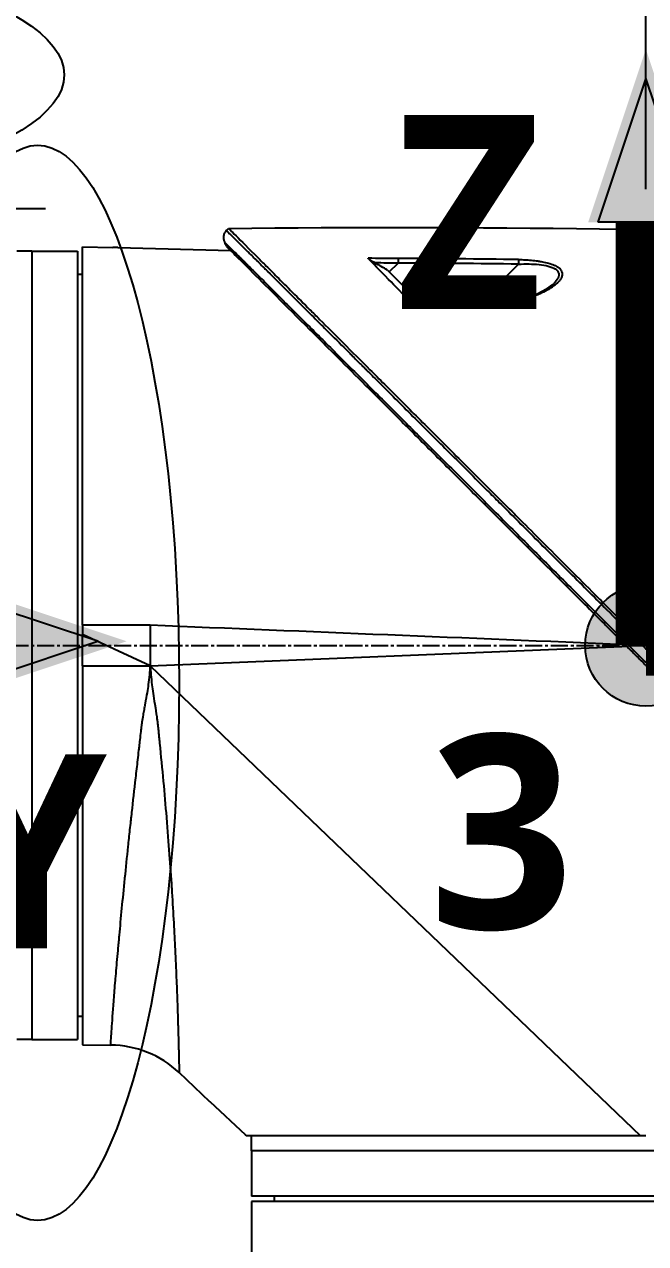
# Model space of a CAD drawing. Header units: millimetres. Extents: x 0 to 4378, y 0 to 2376.
# Drawn here: x 1583.6 to 1645, y 1529.3 to 1649.9 of the extents above; entities that cross this region are included whole.
import ezdxf

# ---------------------------------------------------------------- set-up
doc = ezdxf.new("R2010")
doc.units = ezdxf.units.MM
doc.header["$LTSCALE"] = 0.2
doc.linetypes.add('CENTER2', pattern=[1.125, 0.75, -0.125, 0.125, -0.125])
for name, color, linetype in [('02_Center Line', 1, 'CENTER2'), ('07_Special Line2', 76, 'Continuous'), ('12_Before Rev.Num.', 5, 'Continuous'), ('13_After Rev.Num.', 6, 'Continuous')]:
    doc.layers.add(name, color=color, linetype=linetype)
doc.layers.add('14_Mark', color=7, linetype='Continuous', true_color=0xe03c31)
doc.styles.add('Rainbow-5.0 Style', font='malgunsl.ttf')
doc.dimstyles.new('Rainbow-5.0 Style', dxfattribs={"dimtxt": 4, "dimasz": 2.5, "dimexe": 1, "dimexo": 1, "dimgap": 1, "dimtad": 1, "dimdsep": 46, "dimtxsty": 'Rainbow-5.0 Style', "dimcen": 0, "dimclrd": 251, "dimclre": 251, "dimclrt": 7, "dimazin": 3, "dimtp": 0.1, "dimtm": 0.1, "dimtfac": 0.61, "dimtmove": 0, "dimatfit": 3, "dimfxl": 1, "dimlwd": -1, "dimlwe": -1, "dimarcsym": 1})

# ---------------------------------------------------------------- blocks, each defined once
blk = doc.blocks.new('*D121')
at = {"color": 251, "linetype": 'ByBlock', "transparency": 16777216}
for p, q in [((1699.24, 1588.46), (1769.2, 1588.46)), ((1765.2, 1206.46), (1765.2, 1578.46)), ((1617.36, 1196.46), (1769.2, 1196.46))]:
    blk.add_line(p, q, dxfattribs=at)
at = {"color": 251, "transparency": 16777216}
for points in [[(1763.53, 1578.46), (1766.87, 1578.46), (1765.2, 1588.46)], [(1763.53, 1206.46), (1766.87, 1206.46), (1765.2, 1196.46)]]:
    blk.add_solid(points, dxfattribs=at)
at = {"layer": 'Defpoints', "color": 0, "transparency": 16777216}
for p in [(1695.24, 1588.46), (1765.2, 1588.46), (1613.36, 1196.46)]:
    blk.add_point(p, dxfattribs=at)
at = {"color": 7, "transparency": 16777216, "insert": (1752.92, 1392.46), "char_height": 16, "attachment_point": 5, "rotation": 90, "style": 'Rainbow-5.0 Style'}
blk.add_mtext('392', dxfattribs=at)
blk = doc.blocks.new('*D122')
at = {"color": 251, "linetype": 'ByBlock', "transparency": 16777216}
for p, q in [((1588.54, 1699.16), (1769.2, 1699.16)), ((1765.2, 1598.46), (1765.2, 1689.16)), ((1699.24, 1588.46), (1769.2, 1588.46))]:
    blk.add_line(p, q, dxfattribs=at)
at = {"color": 251, "transparency": 16777216}
for points in [[(1763.53, 1689.16), (1766.87, 1689.16), (1765.2, 1699.16)], [(1763.53, 1598.46), (1766.87, 1598.46), (1765.2, 1588.46)]]:
    blk.add_solid(points, dxfattribs=at)
at = {"layer": 'Defpoints', "color": 0, "transparency": 16777216}
for p in [(1584.54, 1699.16), (1765.2, 1699.16), (1695.24, 1588.46)]:
    blk.add_point(p, dxfattribs=at)
at = {"color": 7, "transparency": 16777216, "insert": (1752.88, 1643.81), "char_height": 16, "attachment_point": 5, "rotation": 90, "style": 'Rainbow-5.0 Style'}
blk.add_mtext('110.7', dxfattribs=at)
blk = doc.blocks.new('*D124')
at = {"color": 251, "linetype": 'ByBlock', "transparency": 16777216}
for p, q in [((1534.35, 1744.32), (1534.35, 1816.22)), ((1645.05, 1633.62), (1645.05, 1816.22)), ((1544.35, 1812.22), (1635.05, 1812.22))]:
    blk.add_line(p, q, dxfattribs=at)
at = {"color": 251, "transparency": 16777216}
for points in [[(1544.35, 1813.88), (1544.35, 1810.55), (1534.35, 1812.22)], [(1635.05, 1813.88), (1635.05, 1810.55), (1645.05, 1812.22)]]:
    blk.add_solid(points, dxfattribs=at)
at = {"layer": 'Defpoints', "color": 0, "transparency": 16777216}
for p in [(1645.05, 1812.22), (1534.35, 1740.32), (1645.05, 1629.62)]:
    blk.add_point(p, dxfattribs=at)
at = {"color": 7, "transparency": 16777216, "insert": (1589.7, 1824.54), "char_height": 16, "attachment_point": 5, "style": 'Rainbow-5.0 Style'}
blk.add_mtext('110.7', dxfattribs=at)
blk = doc.blocks.new('A$C51789057')
for p, q in [((-41.48, 1027.27), (-41.27, 1027.47)), ((-55.7, 988.2), (-55.7, 1025.65)), ((-55.7, 1025.65), (-52.7, 1025.57)), ((-52.2, 1025.56), (-41.05, 1025.27)), ((-60.7, 1025.2), (-62.2, 1025.2)), ((-60.7, 1025.2), (-60.7, 947.2)), ((-60.7, 1025.2), (-60.7, 947.2)), ((-60.7, 1025.2), (-56.2, 1025.2)), ((-56.2, 1025.2), (-56.2, 947.2)), ((-25.55, 1023.34), (-22.2, 1020)), ((-25.37, 1023.17), (-24.5, 1024.04)), ((-16.77, 1019.74), (-12.58, 1023.93)), ((-8.28, 1023.05), (-8.28, 1023.05)), ((-55.7, 1022.91), (-56.2, 1022.92)), ((-16.86, 1019.65), (-16.86, 1019.65)), ((-55.7, 988.2), (-55.7, 987.28)), ((-49, 988.2), (-55.7, 988.2)), ((-49, 988.2), (-49, 984.2)), ((-55.7, 984.2), (-55.7, 987.28)), ((-49, 984.2), (-55.7, 987.28)), ((-15.68, 986.84), (-15.68, 986.84)), ((-49, 984.2), (-2.38, 986.1)), ((-11.01, 986.65), (-11.01, 986.65)), ((-6.03, 986.45), (-6.03, 986.45)), ((-2.38, 986.1), (-1.9, 986.12)), ((-55.7, 984.2), (-55.7, 946.68)), ((-55.7, 984.2), (-49, 984.2)), ((-49, 984.2), (-0.52, 937.7)), ((-55.7, 949.49), (-56.2, 949.48)), ((-60.7, 947.2), (-62.2, 947.2)), ((-60.7, 947.2), (-56.2, 947.2)), ((-55.7, 946.68), (-52.92, 946.66)), ((-43.1, 941.06), (-46.15, 943.94)), ((-43.1, 941.07), (-43.1, 941.06)), ((-43.1, 941.07), (-39.6, 937.77)), ((-0.52, 937.7), (-39.53, 937.7)), ((-39, 936.2), (-39, 937.7)), ((0, 937.7), (-0.52, 937.7)), ((39, 936.2), (-39, 936.2)), ((39, 936.2), (-39, 936.2)), ((-39, 936.2), (-39, 931.7)), ((39, 931.7), (-39, 931.7)), ((-36.71, 931.2), (-36.72, 931.7)), ((39, 931.2), (-39, 931.2)), ((-39, 931.2), (-39, 702.18))]:
    blk.add_line(p, q)
blk.add_arc((-53.01, 936.66), 10, 46.7002, 89.5)
for centre, major_axis, ratio, start_param, end_param in [((-31.74, -431.82), (1156.92, -885.23), 0.999556, 2.218747, 2.220785), ((-31.69, -424.31), (1152.82, -878.23), 0.999554, 2.208409, 2.216638), ((-31.61, -435.85), (1032.99, -1031.98), 0.999657, 2.35066, 2.352222), ((-31.57, -428.98), (1028.14, -1027.12), 0.999657, 2.342453, 2.350656), ((-65.74, 90.94), (-433.6, 822.79), 0.999764, 5.746022, 5.752107), ((-1.94, 987.82), (-0.707, -0.708), 0.014107, 4.712384, 6.026259), ((-39.61, 937.76), (0.685, -0.645), 0.008693, 1.464682, 1.570872), ((-39.61, 937.76), (-0.685, 0.645), 0.008695, 4.606273, 4.712465)]:
    blk.add_ellipse(centre, major_axis=major_axis, ratio=ratio, start_param=start_param, end_param=end_param)
for points, knots in [([(-41.48, 1027.26), (-41.51, 1027.23), (-41.54, 1027.19), (-41.57, 1027.15), (-41.6, 1027.11), (-41.63, 1027.07), (-41.65, 1027.02), (-41.68, 1026.98), (-41.7, 1026.93), (-41.72, 1026.88), (-41.73, 1026.83), (-41.75, 1026.78), (-41.76, 1026.73), (-41.77, 1026.68), (-41.77, 1026.62), (-41.77, 1026.57), (-41.77, 1026.52), (-41.77, 1026.47), (-41.76, 1026.41), (-41.75, 1026.36), (-41.74, 1026.31), (-41.73, 1026.27), (-41.71, 1026.22), (-41.69, 1026.17), (-41.67, 1026.13)], [0, 0, 0, 0, 0.125, 0.125, 0.125, 0.25, 0.25, 0.25, 0.375, 0.375, 0.375, 0.5, 0.5, 0.5, 0.625, 0.625, 0.625, 0.75, 0.75, 0.75, 0.875, 0.875, 0.875, 1, 1, 1, 1]), ([(-41.48, 1027.26), (-41.48, 1027.27), (-41.4, 1027.19), (-41.16, 1026.94), (-41.05, 1026.84), (-40.91, 1026.7), (-40.73, 1026.52), (-40.72, 1026.51), (-40.72, 1026.51), (-40.71, 1026.5), (-40.55, 1026.34), (-40.36, 1026.15), (-40.13, 1025.92), (-39.93, 1025.73), (-39.71, 1025.51), (-39.46, 1025.26), (-39.43, 1025.23), (-39.4, 1025.2), (-39.37, 1025.16), (-39.12, 1024.92), (-38.85, 1024.65), (-38.54, 1024.35), (-38.52, 1024.32), (-38.49, 1024.29), (-38.46, 1024.26), (-38.32, 1024.12), (-38.16, 1023.97), (-38, 1023.81), (-37.91, 1023.71), (-37.81, 1023.62), (-37.71, 1023.52), (-37.66, 1023.47), (-37.61, 1023.42), (-37.56, 1023.37), (-37.51, 1023.32), (-37.48, 1023.28), (-37.42, 1023.23), (-37.42, 1023.22), (-37.41, 1023.22), (-37.41, 1023.21), (-36.72, 1022.53), (-36.01, 1021.82), (-35.31, 1021.12), (-34.86, 1020.67), (-34.41, 1020.23), (-33.97, 1019.79), (-33.48, 1019.3), (-32.99, 1018.81), (-32.53, 1018.35), (-32.12, 1017.94), (-31.72, 1017.55), (-31.35, 1017.17), (-30.63, 1016.46), (-29.99, 1015.82), (-29.44, 1015.27), (-29.31, 1015.14), (-29.19, 1015.03), (-29.08, 1014.91), (-28.77, 1014.6), (-28.49, 1014.32), (-28.24, 1014.08), (-28.12, 1013.95), (-28.01, 1013.84), (-27.9, 1013.74), (-27.87, 1013.7), (-27.84, 1013.67), (-27.81, 1013.64), (-27.79, 1013.62), (-27.77, 1013.61), (-27.75, 1013.59), (-27.73, 1013.56), (-27.71, 1013.54), (-27.68, 1013.52), (-27.67, 1013.51), (-27.66, 1013.5), (-27.65, 1013.49), (-27.65, 1013.48), (-27.65, 1013.48), (-27.65, 1013.48), (-27.64, 1013.48), (-27.64, 1013.48), (-27.64, 1013.48), (-27.64, 1013.47), (-27.63, 1013.47), (-27.62, 1013.45), (-27.25, 1013.09), (-26.88, 1012.71), (-26.5, 1012.34), (-25.36, 1011.2), (-24.2, 1010.04), (-23.03, 1008.87), (-21.83, 1007.67), (-20.62, 1006.47), (-19.41, 1005.26), (-18.16, 1004.02), (-16.92, 1002.78), (-15.68, 1001.54), (-15.27, 1001.13), (-14.87, 1000.73), (-14.46, 1000.32), (-14.23, 1000.1), (-14.01, 999.87), (-13.79, 999.65), (-13.15, 999.01), (-12.51, 998.38), (-11.88, 997.74), (-10.57, 996.44), (-9.29, 995.15), (-8.02, 993.89), (-7.36, 993.23), (-6.72, 992.59), (-6.07, 991.95), (-5.42, 991.29), (-4.77, 990.64), (-4.12, 990), (-3.39, 989.27), (-2.67, 988.54), (-1.95, 987.83)], [0.0000275, 0.0000275, 0.0000275, 0.0000275, 0.0859853, 0.0859853, 0.0859853, 0.1241981, 0.1241981, 0.1241981, 0.125, 0.125, 0.125, 0.1589987, 0.1589987, 0.1589987, 0.1875, 0.1875, 0.1875, 0.1911709, 0.1911709, 0.1911709, 0.21875, 0.21875, 0.21875, 0.2212271, 0.2212271, 0.2212271, 0.234375, 0.234375, 0.234375, 0.2421875, 0.2421875, 0.2421875, 0.2460938, 0.2460938, 0.2460938, 0.2496161, 0.2496161, 0.2496161, 0.25, 0.25, 0.25, 0.2912742, 0.2912742, 0.2912742, 0.3179228, 0.3179228, 0.3179228, 0.3481944, 0.3481944, 0.3481944, 0.375, 0.375, 0.375, 0.4261619, 0.4261619, 0.4261619, 0.4375, 0.4375, 0.4375, 0.46875, 0.46875, 0.46875, 0.484375, 0.484375, 0.484375, 0.4893023, 0.4893023, 0.4893023, 0.4921875, 0.4921875, 0.4921875, 0.4960938, 0.4960938, 0.4960938, 0.4980469, 0.4980469, 0.4980469, 0.4986572, 0.4986572, 0.4986572, 0.4992676, 0.4992676, 0.4992676, 0.5, 0.5, 0.5, 0.5215625, 0.5215625, 0.5215625, 0.5877727, 0.5877727, 0.5877727, 0.656049, 0.656049, 0.656049, 0.7265974, 0.7265974, 0.7265974, 0.75, 0.75, 0.75, 0.7627993, 0.7627993, 0.7627993, 0.7996666, 0.7996666, 0.7996666, 0.8755356, 0.8755356, 0.8755356, 0.9146293, 0.9146293, 0.9146293, 0.9545641, 0.9545641, 0.9545641, 1, 1, 1, 1]), ([(-41.27, 1027.47), (-41.27, 1027.47), (-41.21, 1027.41), (-40.95, 1027.15), (-40.77, 1026.97), (-40.02, 1026.22), (-39.29, 1025.49), (-38.11, 1024.31), (-37.83, 1024.03), (-37.21, 1023.41), (-36.85, 1023.05), (-35.51, 1021.71), (-34.41, 1020.61), (-32.91, 1019.11), (-32.59, 1018.79), (-31.52, 1017.72), (-30.74, 1016.94), (-29.08, 1015.28), (-28.19, 1014.39), (-26.81, 1013.01), (-26.33, 1012.53), (-25.35, 1011.55), (-24.84, 1011.05), (-23.8, 1010), (-23.27, 1009.47), (-21.57, 1007.77), (-20.4, 1006.6), (-18.59, 1004.79), (-17.96, 1004.16), (-16.68, 1002.88), (-16.02, 1002.22), (-14.66, 1000.86), (-13.97, 1000.17), (-12.91, 999.12), (-12.56, 998.76), (-11.45, 997.66), (-10.71, 996.91), (-8.33, 994.53), (-6.68, 992.88), (-4.64, 990.84), (-4.23, 990.43), (-3.29, 989.5), (-2.76, 988.96), (-1.86, 988.07), (-1.54, 987.74), (-1.1, 987.31), (-1.04, 987.24), (-0.9, 987.1), (-0.83, 987.03), (-0.51, 986.71), (-0.31, 986.51), (0.04, 986.16), (0.14, 986.06), (0.42, 985.78), (0.57, 985.63), (0.88, 985.32), (1.03, 985.17), (1.28, 984.92), (1.39, 984.82), (1.58, 984.63), (1.66, 984.54), (1.85, 984.35), (1.96, 984.24), (2.16, 984.04), (2.25, 983.95), (3.6, 982.6), (4.87, 981.33), (6.94, 979.27), (7.74, 978.46), (9.31, 976.89), (10.08, 976.13), (11.21, 974.99), (11.57, 974.63), (12.68, 973.53), (13.41, 972.8), (16.87, 969.33), (19.54, 966.66), (22.24, 963.97), (22.37, 963.83), (22.65, 963.56), (22.78, 963.42), (23.05, 963.15), (23.19, 963.01), (23.43, 962.77), (23.53, 962.67), (24.19, 962.02), (24.73, 961.47), (25.41, 960.79), (25.56, 960.64), (25.84, 960.36), (25.97, 960.23), (26.23, 959.97), (26.36, 959.84), (26.66, 959.54), (26.82, 959.38), (27.14, 959.06), (27.3, 958.9), (27.63, 958.58), (27.8, 958.4), (28.05, 958.15), (28.13, 958.07), (28.32, 957.89), (28.43, 957.77), (28.67, 957.53), (28.8, 957.4), (29.12, 957.09), (29.3, 956.9), (29.68, 956.52), (29.87, 956.33), (30.46, 955.74), (30.84, 955.36), (31.31, 954.89), (31.4, 954.8), (31.63, 954.57), (31.77, 954.44), (32.05, 954.15), (32.2, 954), (32.5, 953.7), (32.65, 953.55), (32.96, 953.24), (33.11, 953.09), (33.4, 952.8), (33.54, 952.66), (33.96, 952.24), (34.23, 951.97), (34.74, 951.46), (34.99, 951.21), (35.45, 950.75), (35.67, 950.53), (36.29, 949.91), (36.67, 949.53), (37.36, 948.84), (37.67, 948.54), (38.21, 947.99), (38.45, 947.75), (38.88, 947.32), (39.07, 947.14), (39.32, 946.88), (39.4, 946.81), (39.61, 946.59), (39.74, 946.46), (40.08, 946.13), (40.26, 945.94), (40.67, 945.53), (40.86, 945.34), (41.05, 945.15), (41.1, 945.11), (41.14, 945.06), (41.15, 945.05), (41.17, 945.03), (41.17, 945.03), (41.17, 945.03)], [-21.000836, -21.000836, -21.000836, -21.000836, -20.328863, -20.328863, -19.655828, -19.655828, -18.308332, -18.308332, -17.924512, -17.924512, -17.485993, -17.485993, -16.316696, -16.316696, -16.006668, -16.006668, -15.296307, -15.296307, -14.534305, -14.534305, -14.139555, -14.139555, -13.730091, -13.730091, -13.30546, -13.30546, -12.401825, -12.401825, -11.929878, -11.929878, -11.437802, -11.437802, -10.9252, -10.9252, -10.663362, -10.663362, -10.117833, -10.117833, -8.934625, -8.934625, -8.645977, -8.645977, -8.260408, -8.260408, -8.006475, -8.006475, -7.961161, -7.961161, -7.91407, -7.91407, -7.778509, -7.778509, -7.724161, -7.724161, -7.666804, -7.666804, -7.602838, -7.602838, -7.565627, -7.565627, -7.532521, -7.532521, -7.488032, -7.488032, -7.450837, -7.450837, -6.924212, -6.924212, -6.587553, -6.587553, -6.265466, -6.265466, -6.109966, -6.109966, -5.79866, -5.79866, -4.627003, -4.627003, -4.564096, -4.564096, -4.501625, -4.501625, -4.439084, -4.439084, -4.389917, -4.389917, -4.135415, -4.135415, -4.06302, -4.06302, -4.00074, -4.00074, -3.938004, -3.938004, -3.858125, -3.858125, -3.782258, -3.782258, -3.697501, -3.697501, -3.658476, -3.658476, -3.601749, -3.601749, -3.53559, -3.53559, -3.439968, -3.439968, -3.337887, -3.337887, -3.131131, -3.131131, -3.082568, -3.082568, -3.005474, -3.005474, -2.922888, -2.922888, -2.834293, -2.834293, -2.74619, -2.74619, -2.661641, -2.661641, -2.496608, -2.496608, -2.34096, -2.34096, -2.194458, -2.194458, -1.921626, -1.921626, -1.681164, -1.681164, -1.470918, -1.470918, -1.287493, -1.287493, -1.207074, -1.207074, -1.056347, -1.056347, -0.792008, -0.792008, -0.395398, -0.395398, -0.197631, -0.197631, -0.099394, -0.099394, 0, 0, 0, 0]), ([(-52.2, 1025.56), (-52.2, 1025.56), (-52.2, 1025.56), (-52.2, 1025.56), (-52.2, 1025.56), (-52.2, 1025.56), (-52.21, 1025.56), (-52.22, 1025.56), (-52.25, 1025.56), (-52.31, 1025.56), (-52.35, 1025.56), (-52.44, 1025.56), (-52.49, 1025.56), (-52.6, 1025.57), (-52.65, 1025.57), (-52.7, 1025.57)], [-0.07872826, -0.07872826, -0.07872826, -0.07872826, -0.07717203, -0.07717203, -0.07494405, -0.07494405, -0.06936392, -0.06936392, -0.04935694, -0.04935694, -0.03332942, -0.03332942, -0.01579755, -0.01579755, -0.000001, -0.000001, -0.000001, -0.000001]), ([(-41.67, 1026.13), (-41.68, 1026.13), (-41.57, 1026.02), (-41.36, 1025.81), (-41.25, 1025.7), (-41.11, 1025.56), (-40.94, 1025.39), (-40.77, 1025.22), (-40.57, 1025.03), (-40.35, 1024.8), (-40.12, 1024.58), (-39.88, 1024.33), (-39.6, 1024.06), (-39.33, 1023.79), (-39.03, 1023.49), (-38.71, 1023.18), (-38.4, 1022.86), (-38.05, 1022.52), (-37.69, 1022.16), (-37.06, 1021.52), (-36.36, 1020.83), (-35.62, 1020.08), (-35.19, 1019.66), (-34.75, 1019.22), (-34.3, 1018.77), (-33.84, 1018.31), (-33.36, 1017.84), (-32.87, 1017.35), (-31.9, 1016.38), (-30.88, 1015.36), (-29.82, 1014.3), (-29.3, 1013.78), (-28.76, 1013.24), (-28.22, 1012.7), (-27.79, 1012.27), (-27.36, 1011.85), (-26.93, 1011.41), (-25.81, 1010.3), (-24.66, 1009.15), (-23.49, 1007.98), (-22.32, 1006.81), (-21.13, 1005.62), (-19.92, 1004.41), (-18.7, 1003.2), (-17.47, 1001.97), (-16.23, 1000.73), (-15.61, 1000.1), (-14.98, 999.48), (-14.35, 998.85), (-13.72, 998.22), (-13.09, 997.59), (-12.46, 996.96), (-11.19, 995.69), (-9.92, 994.42), (-8.64, 993.14), (-7.99, 992.5), (-7.35, 991.86), (-6.71, 991.22), (-6.07, 990.57), (-5.42, 989.93), (-4.78, 989.29), (-4.06, 988.57), (-3.34, 987.85), (-2.63, 987.14)], [0, 0, 0, 0, 0.0671031, 0.0671031, 0.0671031, 0.1029277, 0.1029277, 0.1029277, 0.1387919, 0.1387919, 0.1387919, 0.1747111, 0.1747111, 0.1747111, 0.2106779, 0.2106779, 0.2106779, 0.2467042, 0.2467042, 0.2467042, 0.3103939, 0.3103939, 0.3103939, 0.3465771, 0.3465771, 0.3465771, 0.383319, 0.383319, 0.383319, 0.4564224, 0.4564224, 0.4564224, 0.4927866, 0.4927866, 0.4927866, 0.5210907, 0.5210907, 0.5210907, 0.5939582, 0.5939582, 0.5939582, 0.6669229, 0.6669229, 0.6669229, 0.7399622, 0.7399622, 0.7399622, 0.7765034, 0.7765034, 0.7765034, 0.8130598, 0.8130598, 0.8130598, 0.886194, 0.886194, 0.886194, 0.9227702, 0.9227702, 0.9227702, 0.9593497, 0.9593497, 0.9593497, 1, 1, 1, 1]), ([(-41.46, 1025.68), (-41.46, 1025.68), (-41.43, 1025.65), (-41.31, 1025.53), (-41.23, 1025.45), (-41.09, 1025.31), (-41.07, 1025.29), (-41.05, 1025.27)], [0, 0, 0, 0, 0.2643321, 0.2643321, 0.528758, 0.528758, 0.5707059, 0.5707059, 0.5707059, 0.5707059]), ([(-41.46, 1025.68), (-41.46, 1025.68), (-41.46, 1025.68), (-40.7, 1024.92), (-40.26, 1024.48), (-39.53, 1023.75), (-39.35, 1023.57), (-37.71, 1021.93), (-35.65, 1019.87), (-32.57, 1016.79), (-31.86, 1016.08), (-29.38, 1013.6), (-27.5, 1011.72), (-24.5, 1008.72), (-23.42, 1007.64), (-21.16, 1005.38), (-19.97, 1004.19), (-17.45, 1001.67), (-16.12, 1000.34), (-13.32, 997.54), (-11.84, 996.06), (-9.58, 993.8), (-8.8, 993.02), (-6.72, 990.94), (-5.41, 989.63), (-3.78, 988), (-3.46, 987.68), (-2.92, 987.14), (-2.73, 986.95), (-2.32, 986.54), (-2.16, 986.38), (-1.82, 986.04), (-1.64, 985.86), (-1.3, 985.52), (-1.14, 985.36), (-0.71, 984.93), (-0.42, 984.64), (-0.06, 984.29), (0.01, 984.21), (0.18, 984.04), (0.27, 983.95), (0.58, 983.64), (0.74, 983.48), (1.34, 982.88), (1.75, 982.48), (3.8, 980.42), (5.46, 978.76), (7.86, 976.36), (8.62, 975.6), (10.84, 973.38), (12.28, 971.94), (15.02, 969.2), (16.32, 967.9), (18.19, 966.03), (18.77, 965.45), (20.49, 963.74), (21.6, 962.62), (23.7, 960.52), (24.69, 959.53), (26.55, 957.67), (27.43, 956.79), (28.67, 955.55), (29.05, 955.17), (29.79, 954.43), (30.14, 954.08), (31.13, 953.09), (31.76, 952.47), (32.88, 951.34), (33.39, 950.83), (34.72, 949.5), (35.49, 948.73), (36.44, 947.78), (36.69, 947.53), (37.33, 946.89), (37.69, 946.53), (38.49, 945.73), (38.86, 945.36), (39.17, 945.05), (39.22, 945), (39.34, 944.88), (39.39, 944.83), (39.47, 944.76), (39.48, 944.74), (39.48, 944.74)], [-15.738203, -15.738203, -15.738203, -15.738203, -14.793481, -14.793481, -14.173934, -14.173934, -13.996984, -13.996984, -12.579476, -12.579476, -12.176243, -12.176243, -11.215253, -11.215253, -10.695697, -10.695697, -10.142358, -10.142358, -9.539575, -9.539575, -8.883963, -8.883963, -8.543526, -8.543526, -7.972636, -7.972636, -7.829924, -7.829924, -7.73886, -7.73886, -7.680875, -7.680875, -7.616244, -7.616244, -7.560081, -7.560081, -7.459116, -7.459116, -7.430908, -7.430908, -7.397967, -7.397967, -7.318024, -7.318024, -7.146824, -7.146824, -6.455961, -6.455961, -6.135134, -6.135134, -5.518203, -5.518203, -4.951279, -4.951279, -4.691225, -4.691225, -4.182012, -4.182012, -3.710062, -3.710062, -3.272291, -3.272291, -3.069642, -3.069642, -2.879581, -2.879581, -2.522736, -2.522736, -2.208798, -2.208798, -1.659444, -1.659444, -1.453529, -1.453529, -1.091939, -1.091939, -0.546675, -0.546675, -0.410051, -0.410051, -0.205023, -0.205023, 0, 0, 0, 0]), ([(-26.78, 1024.05), (-26.92, 1024.13), (-27.05, 1024.21), (-27.24, 1024.34), (-27.31, 1024.38), (-27.38, 1024.44), (-27.41, 1024.45), (-27.44, 1024.48), (-27.46, 1024.5), (-27.47, 1024.51)], [0, 0, 0, 0, 0.049407, 0.049407, 0.0845377, 0.0845377, 0.1006426, 0.1006426, 0.1144911, 0.1144911, 0.1144911, 0.1144911]), ([(-23.01, 1019.95), (-24.02, 1020.95), (-24.83, 1021.8), (-26.35, 1023.36), (-27.03, 1024.05), (-27.47, 1024.51)], [0.000003, 0.000003, 0.000003, 0.000003, 0.596138, 0.596138, 1.498187, 1.498187, 1.498187, 1.498187]), ([(-12.58, 1024.38), (-12.36, 1024.38), (-12.15, 1024.37), (-11.95, 1024.36), (-11.74, 1024.35), (-11.58, 1024.34), (-11.35, 1024.32), (-11.12, 1024.3), (-10.9, 1024.27), (-10.69, 1024.25), (-10.57, 1024.23), (-10.47, 1024.21), (-10.37, 1024.19), (-10.28, 1024.18), (-10.19, 1024.16), (-10.09, 1024.14), (-9.66, 1024.05), (-9.28, 1023.94), (-8.96, 1023.78), (-8.83, 1023.72), (-8.71, 1023.64), (-8.61, 1023.57), (-8.41, 1023.41), (-8.33, 1023.25), (-8.29, 1023.1), (-8.26, 1022.99), (-8.27, 1022.86), (-8.3, 1022.75), (-8.3, 1022.73), (-8.31, 1022.71), (-8.31, 1022.69), (-8.33, 1022.64), (-8.35, 1022.58), (-8.38, 1022.53), (-8.4, 1022.5), (-8.42, 1022.47), (-8.44, 1022.44), (-8.49, 1022.36), (-8.57, 1022.26), (-8.64, 1022.19), (-8.77, 1022.05), (-8.93, 1021.91), (-9.12, 1021.77), (-9.22, 1021.7), (-9.33, 1021.62), (-9.45, 1021.54), (-9.57, 1021.47), (-9.68, 1021.4), (-9.79, 1021.34), (-10.22, 1021.1), (-10.74, 1020.87), (-11.3, 1020.66), (-11.84, 1020.45), (-12.38, 1020.28), (-13.01, 1020.12), (-13.03, 1020.12), (-13.05, 1020.11), (-13.07, 1020.11), (-13.4, 1020.03), (-13.73, 1019.96), (-14.06, 1019.89), (-14.39, 1019.83), (-14.69, 1019.79), (-15.06, 1019.74), (-15.08, 1019.74), (-15.1, 1019.74), (-15.12, 1019.74), (-15.47, 1019.7), (-15.79, 1019.67), (-16.17, 1019.66), (-16.19, 1019.65), (-16.21, 1019.65), (-16.23, 1019.65), (-16.6, 1019.64), (-16.9, 1019.64), (-17.36, 1019.67)], [0, 0, 0, 0, 0.03125, 0.03125, 0.03125, 0.0625, 0.0625, 0.0625, 0.09375, 0.09375, 0.09375, 0.110985, 0.110985, 0.110985, 0.125, 0.125, 0.125, 0.1875, 0.1875, 0.1875, 0.213151, 0.213151, 0.213151, 0.266654, 0.266654, 0.266654, 0.305187, 0.305187, 0.305187, 0.3125, 0.3125, 0.3125, 0.332554, 0.332554, 0.332554, 0.34375, 0.34375, 0.34375, 0.375, 0.375, 0.375, 0.4375, 0.4375, 0.4375, 0.469225, 0.469225, 0.469225, 0.5, 0.5, 0.5, 0.625, 0.625, 0.625, 0.746043, 0.746043, 0.746043, 0.75, 0.75, 0.75, 0.8125, 0.8125, 0.8125, 0.875, 0.875, 0.875, 0.877935, 0.877935, 0.877935, 0.9375, 0.9375, 0.9375, 0.940676, 0.940676, 0.940676, 1, 1, 1, 1]), ([(-25.55, 1023.34), (-25.75, 1023.46), (-25.96, 1023.58), (-26.37, 1023.81), (-26.57, 1023.93), (-26.78, 1024.05)], [-0.1420846, -0.1420846, -0.1420846, -0.1420846, -0.071052, -0.071052, 0, 0, 0, 0]), ([(-12.58, 1023.93), (-11.89, 1023.96), (-11.21, 1023.96), (-9.92, 1023.82), (-9.32, 1023.69), (-8.59, 1023.21), (-8.52, 1022.88), (-8.77, 1022.37), (-8.92, 1022.19), (-9.1, 1022.01)], [0, 0, 0, 0, 0.125, 0.125, 0.25, 0.25, 0.375, 0.375, 0.4429497, 0.4429497, 0.4429497, 0.4429497]), ([(-17.35, 1019.76), (-16.77, 1019.73), (-16.19, 1019.74), (-14.83, 1019.85), (-14.05, 1019.98), (-12.34, 1020.39), (-11.41, 1020.7), (-10.01, 1021.35), (-9.45, 1021.69), (-9.11, 1022.01)], [0, 0, 0, 0, 0.1731548, 0.1731548, 0.4163571, 0.4163571, 0.7396751, 0.7396751, 0.9899824, 0.9899824, 0.9899824, 0.9899824]), ([(-23.01, 1019.95), (-23.02, 1019.96), (-23.03, 1019.97), (-23.04, 1019.98), (-23.05, 1019.99), (-23.06, 1020.01), (-23.06, 1020.02), (-23.05, 1020.03), (-23.04, 1020.04), (-23.03, 1020.03)], [0.00000015, 0.00000015, 0.00000015, 0.00000015, 0.00611289, 0.00611289, 0.01218263, 0.01218263, 0.02278958, 0.02278958, 0.03285016, 0.03285016, 0.03285016, 0.03285016]), ([(-2.63, 987.14), (-2.61, 987.12), (-2.6, 987.11), (-2.59, 987.1), (-2.44, 986.95), (-2.3, 986.81), (-2.16, 986.67)], [0, 0, 0, 0, 0.084771, 0.084771, 0.084771, 1, 1, 1, 1]), ([(-1.48, 987.36), (-1.51, 987.32), (-1.55, 987.28), (-1.59, 987.25), (-1.62, 987.21), (-1.66, 987.17), (-1.7, 987.13), (-1.74, 987.1), (-1.77, 987.06), (-1.81, 987.02), (-1.84, 986.99), (-1.88, 986.96), (-1.91, 986.92), (-1.94, 986.89), (-1.97, 986.86), (-2, 986.83), (-2.02, 986.81), (-2.05, 986.78), (-2.07, 986.76), (-2.09, 986.74), (-2.11, 986.72), (-2.12, 986.71), (-2.14, 986.69), (-2.15, 986.68), (-2.16, 986.67)], [0, 0, 0, 0, 0.125, 0.125, 0.125, 0.25, 0.25, 0.25, 0.375, 0.375, 0.375, 0.5, 0.5, 0.5, 0.625, 0.625, 0.625, 0.75, 0.75, 0.75, 0.875, 0.875, 0.875, 1, 1, 1, 1]), ([(-1.08, 986.96), (-1.12, 986.93), (-1.16, 986.89), (-1.19, 986.85), (-1.23, 986.81), (-1.27, 986.78), (-1.3, 986.74), (-1.34, 986.7), (-1.38, 986.67), (-1.41, 986.63), (-1.45, 986.59), (-1.48, 986.56), (-1.51, 986.53), (-1.55, 986.5), (-1.58, 986.47), (-1.6, 986.44), (-1.63, 986.41), (-1.65, 986.39), (-1.67, 986.37), (-1.7, 986.35), (-1.71, 986.33), (-1.73, 986.31), (-1.74, 986.3), (-1.76, 986.29), (-1.77, 986.28)], [0, 0, 0, 0, 0.125, 0.125, 0.125, 0.25, 0.25, 0.25, 0.375, 0.375, 0.375, 0.5, 0.5, 0.5, 0.625, 0.625, 0.625, 0.75, 0.75, 0.75, 0.875, 0.875, 0.875, 1, 1, 1, 1]), ([(0.65, 985.22), (0.37, 985.51), (0.08, 985.8), (-0.21, 986.09), (-0.5, 986.38), (-0.79, 986.67), (-1.08, 986.96)], [0, 0, 0, 0, 0.499983, 0.499983, 0.499983, 1, 1, 1, 1]), ([(-1.77, 986.28), (-1.48, 985.99), (-1.19, 985.7), (-0.9, 985.41), (-0.61, 985.12), (-0.32, 984.83), (-0.03, 984.54)], [0, 0, 0, 0, 0.500049, 0.500049, 0.500049, 1, 1, 1, 1]), ([(0.65, 985.22), (0.62, 985.19), (0.58, 985.15), (0.54, 985.11), (0.51, 985.08), (0.47, 985.04), (0.43, 985), (0.4, 984.97), (0.36, 984.93), (0.32, 984.89), (0.29, 984.86), (0.26, 984.83), (0.23, 984.79), (0.19, 984.76), (0.16, 984.73), (0.13, 984.7), (0.11, 984.68), (0.08, 984.65), (0.06, 984.63), (0.04, 984.61), (0.02, 984.59), (0.01, 984.58), (-0.01, 984.56), (-0.02, 984.55), (-0.03, 984.54)], [0, 0, 0, 0, 0.125, 0.125, 0.125, 0.25, 0.25, 0.25, 0.375, 0.375, 0.375, 0.496983, 0.496983, 0.496983, 0.625, 0.625, 0.625, 0.75, 0.75, 0.75, 0.875, 0.875, 0.875, 1, 1, 1, 1]), ([(-52.92, 946.66), (-52.92, 946.66), (-52.9, 946.91), (-52.87, 947.37), (-52.84, 947.85), (-52.79, 948.56), (-52.73, 949.44), (-52.73, 949.44), (-52.73, 949.45), (-52.73, 949.46), (-52.73, 949.46), (-52.73, 949.47), (-52.73, 949.48), (-52.66, 950.42), (-52.57, 951.58), (-52.46, 952.91), (-52.46, 952.93), (-52.45, 952.95), (-52.45, 952.97), (-52.4, 953.65), (-52.34, 954.37), (-52.27, 955.13), (-52.24, 955.51), (-52.2, 955.91), (-52.17, 956.31), (-52.15, 956.51), (-52.13, 956.71), (-52.11, 956.92), (-52.09, 957.12), (-52.07, 957.33), (-52.05, 957.54), (-51.9, 959.22), (-51.72, 961.09), (-51.51, 963.13), (-51.51, 963.15), (-51.51, 963.17), (-51.51, 963.2), (-51.4, 964.19), (-51.3, 965.23), (-51.19, 966.3), (-51.13, 966.84), (-51.07, 967.4), (-51.01, 967.96), (-50.98, 968.25), (-50.95, 968.53), (-50.91, 968.82), (-50.9, 968.96), (-50.88, 969.11), (-50.87, 969.25), (-50.86, 969.32), (-50.85, 969.4), (-50.84, 969.47), (-50.84, 969.5), (-50.84, 969.54), (-50.83, 969.58), (-50.83, 969.59), (-50.83, 969.61), (-50.83, 969.63), (-50.82, 969.65), (-50.82, 969.67), (-50.82, 969.69), (-50.7, 970.77), (-50.57, 971.91), (-50.44, 973.09), (-50.37, 973.68), (-50.3, 974.28), (-50.23, 974.9), (-50.2, 975.2), (-50.16, 975.51), (-50.13, 975.83), (-50.11, 975.98), (-50.09, 976.14), (-50.07, 976.3), (-50.06, 976.38), (-50.05, 976.45), (-50.04, 976.53), (-50.04, 976.57), (-50.04, 976.61), (-50.03, 976.65), (-50.03, 976.69), (-50.02, 976.73), (-50.02, 976.76), (-50.02, 976.78), (-50.01, 976.82), (-50.01, 976.85), (-49.97, 977.17), (-49.94, 977.45), (-49.91, 977.69), (-49.9, 977.81), (-49.88, 977.92), (-49.87, 978.02), (-49.87, 978.07), (-49.86, 978.11), (-49.86, 978.15), (-49.84, 978.25), (-49.83, 978.33), (-49.83, 978.4), (-49.82, 978.45), (-49.81, 978.49), (-49.81, 978.52), (-49.81, 978.54), (-49.81, 978.56), (-49.8, 978.57), (-49.8, 978.58), (-49.8, 978.58), (-49.8, 978.59), (-49.8, 978.6), (-49.8, 978.6), (-49.8, 978.6), (-49.8, 978.61), (-49.79, 978.64), (-49.79, 978.66), (-49.77, 978.84), (-49.73, 979.07), (-49.68, 979.35), (-49.66, 979.51), (-49.63, 979.67), (-49.59, 979.86), (-49.58, 979.95), (-49.56, 980.05), (-49.54, 980.15), (-49.53, 980.2), (-49.52, 980.25), (-49.51, 980.3), (-49.51, 980.33), (-49.5, 980.35), (-49.5, 980.38), (-49.5, 980.39), (-49.49, 980.41), (-49.49, 980.42), (-49.49, 980.43), (-49.48, 980.45), (-49.48, 980.46), (-49.41, 980.85), (-49.35, 981.21), (-49.29, 981.52), (-49.24, 981.82), (-49.2, 982.09), (-49.17, 982.31), (-49.17, 982.32), (-49.17, 982.32), (-49.17, 982.33), (-49.08, 982.98), (-49.02, 983.61), (-49, 984.2)], [0, 0, 0, 0, 0.121112, 0.121112, 0.121112, 0.248047, 0.248047, 0.248047, 0.249023, 0.249023, 0.249023, 0.25, 0.25, 0.25, 0.373166, 0.373166, 0.373166, 0.375, 0.375, 0.375, 0.4375, 0.4375, 0.4375, 0.46875, 0.46875, 0.46875, 0.484375, 0.484375, 0.484375, 0.5, 0.5, 0.5, 0.625, 0.625, 0.625, 0.626439, 0.626439, 0.626439, 0.6875, 0.6875, 0.6875, 0.71875, 0.71875, 0.71875, 0.734375, 0.734375, 0.734375, 0.742187, 0.742187, 0.742187, 0.746094, 0.746094, 0.746094, 0.748047, 0.748047, 0.748047, 0.749023, 0.749023, 0.749023, 0.75, 0.75, 0.75, 0.8125, 0.8125, 0.8125, 0.84375, 0.84375, 0.84375, 0.859375, 0.859375, 0.859375, 0.867187, 0.867187, 0.867187, 0.871094, 0.871094, 0.871094, 0.873047, 0.873047, 0.873047, 0.874878, 0.874878, 0.874878, 0.875773, 0.875773, 0.875773, 0.885526, 0.885526, 0.885526, 0.890625, 0.890625, 0.890625, 0.892844, 0.892844, 0.892844, 0.898437, 0.898437, 0.898437, 0.902344, 0.902344, 0.902344, 0.904297, 0.904297, 0.904297, 0.905273, 0.905273, 0.905273, 0.906006, 0.906006, 0.906006, 0.907746, 0.907746, 0.907746, 0.921875, 0.921875, 0.921875, 0.929687, 0.929687, 0.929687, 0.933594, 0.933594, 0.933594, 0.935547, 0.935547, 0.935547, 0.936523, 0.936523, 0.936523, 0.937012, 0.937012, 0.937012, 0.9375, 0.9375, 0.9375, 0.953125, 0.953125, 0.953125, 0.968506, 0.968506, 0.968506, 0.96875, 0.96875, 0.96875, 1, 1, 1, 1]), ([(-49, 984.2), (-48.98, 983.63), (-48.92, 983), (-48.84, 982.32), (-48.84, 982.32), (-48.84, 982.31), (-48.84, 982.31), (-48.81, 982.06), (-48.77, 981.78), (-48.72, 981.46), (-48.67, 981.14), (-48.62, 980.79), (-48.56, 980.4), (-48.56, 980.39), (-48.56, 980.38), (-48.55, 980.38), (-48.48, 979.9), (-48.42, 979.5), (-48.37, 979.18), (-48.35, 979.02), (-48.33, 978.88), (-48.32, 978.76), (-48.31, 978.7), (-48.3, 978.64), (-48.29, 978.59), (-48.29, 978.56), (-48.29, 978.54), (-48.28, 978.51), (-48.28, 978.5), (-48.28, 978.49), (-48.28, 978.48), (-48.28, 978.47), (-48.28, 978.47), (-48.28, 978.46), (-48.28, 978.46), (-48.28, 978.45), (-48.28, 978.44), (-48.27, 978.42), (-48.26, 978.32), (-48.25, 978.16), (-48.24, 978.11), (-48.23, 978.04), (-48.23, 977.97), (-48.22, 977.94), (-48.22, 977.91), (-48.22, 977.88), (-48.21, 977.82), (-48.2, 977.76), (-48.2, 977.7), (-48.2, 977.67), (-48.19, 977.63), (-48.19, 977.6), (-48.19, 977.58), (-48.18, 977.57), (-48.18, 977.55), (-48.18, 977.54), (-48.18, 977.53), (-48.18, 977.52), (-48.18, 977.52), (-48.18, 977.51), (-48.18, 977.51), (-48.18, 977.51), (-48.18, 977.5), (-48.18, 977.5), (-48.16, 977.34), (-48.15, 977.18), (-48.13, 977.02), (-48.12, 976.9), (-48.11, 976.79), (-48.1, 976.67), (-48.09, 976.63), (-48.09, 976.59), (-48.08, 976.55), (-47.96, 975.27), (-47.84, 974.01), (-47.72, 972.78), (-47.61, 971.56), (-47.51, 970.36), (-47.41, 969.2), (-47.41, 969.19), (-47.41, 969.18), (-47.41, 969.17), (-47.19, 966.62), (-47.03, 964.32), (-46.89, 962.27), (-46.88, 962.11), (-46.87, 961.95), (-46.86, 961.8), (-46.73, 959.64), (-46.63, 957.76), (-46.55, 956.12), (-46.55, 956.11), (-46.55, 956.11), (-46.55, 956.1), (-46.5, 955.14), (-46.46, 954.22), (-46.43, 953.37), (-46.39, 952.54), (-46.36, 951.76), (-46.34, 951.04), (-46.34, 951.01), (-46.34, 950.99), (-46.33, 950.97), (-46.32, 950.61), (-46.31, 950.25), (-46.3, 949.9), (-46.29, 949.56), (-46.28, 949.23), (-46.27, 948.9), (-46.27, 948.89), (-46.27, 948.88), (-46.27, 948.87), (-46.27, 948.86), (-46.27, 948.86), (-46.27, 948.85), (-46.26, 948.66), (-46.25, 948.42), (-46.25, 948.13), (-46.24, 947.84), (-46.23, 947.5), (-46.22, 947.13), (-46.22, 947.13), (-46.22, 947.12), (-46.22, 947.12), (-46.21, 946.78), (-46.2, 946.5), (-46.2, 946.28), (-46.19, 946.16), (-46.19, 946.06), (-46.19, 945.97), (-46.19, 945.93), (-46.19, 945.89), (-46.19, 945.85), (-46.19, 945.83), (-46.19, 945.81), (-46.19, 945.79), (-46.19, 945.78), (-46.19, 945.77), (-46.19, 945.76), (-46.18, 945.76), (-46.18, 945.75), (-46.18, 945.75), (-46.18, 945.75), (-46.18, 945.74), (-46.18, 945.74), (-46.18, 945.74), (-46.18, 945.74), (-46.18, 945.74), (-46.18, 945.51), (-46.18, 945.32), (-46.17, 945.16), (-46.17, 945.07), (-46.17, 945), (-46.17, 944.93), (-46.17, 944.9), (-46.17, 944.86), (-46.17, 944.83), (-46.17, 944.81), (-46.16, 944.8), (-46.16, 944.78), (-46.16, 944.78), (-46.16, 944.77), (-46.16, 944.76), (-46.16, 944.76), (-46.16, 944.75), (-46.16, 944.75), (-46.16, 944.75), (-46.16, 944.74), (-46.16, 944.74), (-46.16, 944.74), (-46.16, 944.74), (-46.16, 944.74), (-46.16, 944.59), (-46.16, 944.47), (-46.16, 944.37), (-46.16, 944.31), (-46.15, 944.27), (-46.15, 944.23), (-46.15, 944.05), (-46.15, 943.96), (-46.15, 943.94), (-46.15, 943.94), (-46.15, 943.94), (-46.15, 943.94)], [0, 0, 0, 0, 0.0310059, 0.0310059, 0.0310059, 0.03125, 0.03125, 0.03125, 0.046875, 0.046875, 0.046875, 0.0622559, 0.0622559, 0.0622559, 0.0625, 0.0625, 0.0625, 0.078125, 0.078125, 0.078125, 0.0859375, 0.0859375, 0.0859375, 0.0898438, 0.0898438, 0.0898438, 0.0917969, 0.0917969, 0.0917969, 0.0927734, 0.0927734, 0.0927734, 0.0932617, 0.0932617, 0.0932617, 0.09375, 0.09375, 0.09375, 0.1015625, 0.1015625, 0.1015625, 0.1043487, 0.1043487, 0.1043487, 0.1054688, 0.1054688, 0.1054688, 0.1074219, 0.1074219, 0.1074219, 0.1083984, 0.1083984, 0.1083984, 0.1088867, 0.1088867, 0.1088867, 0.1091309, 0.1091309, 0.1091309, 0.1092529, 0.1092529, 0.1092529, 0.109375, 0.109375, 0.109375, 0.1171875, 0.1171875, 0.1171875, 0.1230469, 0.1230469, 0.1230469, 0.125, 0.125, 0.125, 0.1875, 0.1875, 0.1875, 0.2495117, 0.2495117, 0.2495117, 0.25, 0.25, 0.25, 0.3661699, 0.3661699, 0.3661699, 0.375, 0.375, 0.375, 0.4995117, 0.4995117, 0.4995117, 0.5, 0.5, 0.5, 0.5625, 0.5625, 0.5625, 0.6230469, 0.6230469, 0.6230469, 0.625, 0.625, 0.625, 0.65625, 0.65625, 0.65625, 0.6865234, 0.6865234, 0.6865234, 0.6873779, 0.6873779, 0.6873779, 0.6884698, 0.6884698, 0.6884698, 0.71875, 0.71875, 0.71875, 0.7495117, 0.7495117, 0.7495117, 0.75, 0.75, 0.75, 0.78125, 0.78125, 0.78125, 0.796875, 0.796875, 0.796875, 0.8046875, 0.8046875, 0.8046875, 0.8085938, 0.8085938, 0.8085938, 0.8105469, 0.8105469, 0.8105469, 0.8115234, 0.8115234, 0.8115234, 0.8122559, 0.8122559, 0.8122559, 0.8125, 0.8125, 0.8125, 0.84375, 0.84375, 0.84375, 0.859375, 0.859375, 0.859375, 0.8671875, 0.8671875, 0.8671875, 0.8710938, 0.8710938, 0.8710938, 0.8730469, 0.8730469, 0.8730469, 0.8740234, 0.8740234, 0.8740234, 0.8747559, 0.8747559, 0.8747559, 0.875, 0.875, 0.875, 0.90625, 0.90625, 0.90625, 0.921875, 0.921875, 0.921875, 0.9914741, 0.9914741, 0.9914741, 0.9999925, 0.9999925, 0.9999925, 0.9999925])]:
    blk.add_open_spline(points, degree=3, knots=knots)
for points in [[(-41.27, 1027.47), (-16.81, 1027.72), (7.67, 1027.42), (32.12, 1026.56)], [(-41.67, 1026.13), (-41.6, 1025.98), (-41.53, 1025.83), (-41.46, 1025.68)], [(-24.5, 1024.49), (-24.5, 1024.42), (-24.49, 1024.22), (-24.5, 1024.04)], [(-12.58, 1023.93), (-12.57, 1024.11), (-12.57, 1024.31), (-12.58, 1024.38)], [(-9.1, 1022.01), (-9.1, 1022.01), (-9.11, 1022.01), (-9.11, 1022.01)], [(-23.03, 1020.03), (-21.13, 1019.95), (-19.24, 1019.86), (-17.35, 1019.76)], [(-17.35, 1019.76), (-17.35, 1019.76), (-17.36, 1019.72), (-17.36, 1019.67)], [(-2.06, 986.28), (-17.71, 986.92), (-33.35, 987.56), (-49, 988.2)], [(-1.08, 986.96), (-1.21, 987.09), (-1.35, 987.22), (-1.48, 987.36)], [(-2.16, 986.67), (-2.03, 986.54), (-1.9, 986.41), (-1.77, 986.28)], [(-46.15, 943.94), (-46.15, 943.94), (-46.15, 943.94), (-46.15, 943.94)]]:
    blk.add_open_spline(points, degree=3)
blk.add_rational_spline([(-1.48, 987.36), (-1.64, 987.51), (-1.79, 987.67), (-1.95, 987.83)], [1, 1.00000000001, 1.00000000007, 1], degree=3)
at = {"layer": '02_Center Line', "ltscale": 11.288275}
blk.add_line((-166.87, 986.2), (75.27, 986.2), dxfattribs=at)
blk = doc.blocks.new('A$C19ebd0c3_1234')
for q in [(46.93, -0.78), (54.3, 6.59)]:
    blk.add_line((46.93, 6.59), q)
blk.add_ellipse((0, 0), major_axis=(53.19, 0), ratio=0.263273)
blk = doc.blocks.new('A$C3a293ff3')
at = {"layer": '07_Special Line2'}
blk.add_hatch(color=256, dxfattribs=at).paths.add_polyline_path([(49.16, 0), (34.9, 4.75), (34.9, -4.75)])
at = {"layer": '12_Before Rev.Num.'}
blk.add_hatch(color=256, dxfattribs=at).paths.add_polyline_path([(0, 49.16), (-4.75, 34.9), (4.75, 34.9)])
at = {"layer": '14_Mark'}
h = blk.add_hatch(color=256, dxfattribs=at)
h.dxf.hatch_style = 1
h.paths.add_polyline_path([(5, 0, 1), (-5, 0, 1)])
at = {"layer": '07_Special Line2'}
for p, q in [((34.9, -3.96), (34.9, 3.96)), ((46.78, 0), (34.9, 3.96)), ((34.9, -3.96), (46.78, 0))]:
    blk.add_line(p, q, dxfattribs=at)
at = {"layer": '07_Special Line2', "const_width": 5}
blk.add_lwpolyline([(34.9, 0), (0, 0)], dxfattribs=at)
at = {"layer": '12_Before Rev.Num.'}
for p, q in [((0, 46.78), (-3.96, 34.9)), ((3.96, 34.9), (0, 46.78)), ((3.96, 34.9), (-3.96, 34.9))]:
    blk.add_line(p, q, dxfattribs=at)
at = {"layer": '12_Before Rev.Num.', "const_width": 5}
blk.add_lwpolyline([(0, 34.9), (0, 0)], dxfattribs=at)
at = {"layer": '14_Mark'}
blk.add_circle((0, 0), 5, dxfattribs=at)
at = {"layer": '07_Special Line2', "insert": (34.53, -17.31), "char_height": 16, "attachment_point": 4, "style": 'Rainbow-5.0 Style'}
blk.add_mtext('{\\fMalgun Gothic Semilight|b1|i0|c129|p50;Y}', dxfattribs=at)
at = {"layer": '12_Before Rev.Num.', "insert": (-20.59, 35.73), "char_height": 16, "attachment_point": 4, "style": 'Rainbow-5.0 Style'}
blk.add_mtext('{\\fMalgun Gothic Semilight|b1|i0|c129|p50;Z}', dxfattribs=at)
at = {"layer": '14_Mark', "insert": (-17.84, -15.46), "char_height": 16, "attachment_point": 4, "style": 'Rainbow-5.0 Style'}
blk.add_mtext('{\\fMalgun Gothic Semilight|b1|i0|c129|p50;4}', dxfattribs=at)
blk = doc.blocks.new('A$Ca1632f6c')
at = {"layer": '07_Special Line2'}
blk.add_hatch(color=256, dxfattribs=at).paths.add_polyline_path([(49.16, 0), (34.9, 4.75), (34.9, -4.75)])
at = {"layer": '12_Before Rev.Num.'}
blk.add_hatch(color=256, dxfattribs=at).paths.add_polyline_path([(0, 49.16), (-4.75, 34.9), (4.75, 34.9)])
at = {"layer": '14_Mark'}
h = blk.add_hatch(color=256, dxfattribs=at)
h.dxf.hatch_style = 1
h.paths.add_polyline_path([(5, 0, 1), (-5, 0, 1)])
at = {"layer": '07_Special Line2'}
for p, q in [((34.9, -3.96), (34.9, 3.96)), ((46.78, 0), (34.9, 3.96)), ((34.9, -3.96), (46.78, 0))]:
    blk.add_line(p, q, dxfattribs=at)
at = {"layer": '07_Special Line2', "const_width": 5}
blk.add_lwpolyline([(34.9, 0), (0, 0)], dxfattribs=at)
at = {"layer": '12_Before Rev.Num.'}
for p, q in [((0, 46.78), (-3.96, 34.9)), ((3.96, 34.9), (0, 46.78)), ((3.96, 34.9), (-3.96, 34.9))]:
    blk.add_line(p, q, dxfattribs=at)
at = {"layer": '12_Before Rev.Num.', "const_width": 5}
blk.add_lwpolyline([(0, 34.9), (0, 0)], dxfattribs=at)
at = {"layer": '14_Mark'}
blk.add_circle((0, 0), 5, dxfattribs=at)
at = {"layer": '07_Special Line2', "insert": (34.53, -17.31), "char_height": 16, "attachment_point": 4, "style": 'Rainbow-5.0 Style'}
blk.add_mtext('{\\fMalgun Gothic Semilight|b1|i0|c129|p50;Y}', dxfattribs=at)
at = {"layer": '12_Before Rev.Num.', "insert": (-20.59, 35.73), "char_height": 16, "attachment_point": 4, "style": 'Rainbow-5.0 Style'}
blk.add_mtext('{\\fMalgun Gothic Semilight|b1|i0|c129|p50;Z}', dxfattribs=at)
at = {"layer": '14_Mark', "insert": (-17.84, -15.46), "char_height": 16, "attachment_point": 4, "style": 'Rainbow-5.0 Style'}
blk.add_mtext('{\\fMalgun Gothic Semilight|b1|i0|c129|p50;3}', dxfattribs=at)

msp = doc.modelspace()

# ---------------------------------------------------------------- block references
msp.add_blockref('A$C51789057', (1645.046, 602.257))
at = {"xscale": 1.2, "yscale": 1.2, "zscale": 1.2}
for name, p in [('A$C3a293ff3', (1534.706, 1588.872)), ('A$Ca1632f6c', (1645.048, 1588.457))]:
    msp.add_blockref(name, p, dxfattribs=at)
at = {"layer": '13_After Rev.Num.'}
msp.add_blockref('A$C19ebd0c3_1234', (1534.344, 1644.907), dxfattribs=at)
at = {"layer": '13_After Rev.Num.', "rotation": 90}
msp.add_blockref('A$C19ebd0c3_1234', (1584.896, 1584.76), dxfattribs=at)

# ---------------------------------------------------------------- dimensions: what is measured, and where the dimension line sits
dim = msp.add_linear_dim(base=(1645.046, 1812.218), p1=(1534.346, 1740.324), p2=(1645.046, 1629.624), dimstyle='Rainbow-5.0 Style', override={"dimscale": 4, "dimtol": 0, "dimlim": 0, "dimtp": 0.1, "dimtm": 0.1, "dimtfac": 0.61, "dimtdec": 2, "dimtolj": 0, "dimtzin": 8})
dim.commit()
dim.dimension.update_dxf_attribs({"geometry": '*D124', "text_midpoint": (1589.696, 1824.539)})
for base, p1, p2, picture, middle in [((1765.201, 1699.157), (1695.244, 1588.457), (1584.544, 1699.157), '*D122', (1752.88, 1643.807)), ((1765.201, 1588.457), (1613.359, 1196.457), (1695.244, 1588.457), '*D121', (1752.924, 1392.457))]:
    dim = msp.add_linear_dim(base=base, p1=p1, p2=p2, angle=90, dimstyle='Rainbow-5.0 Style', override={"dimscale": 4, "dimtol": 0, "dimlim": 0, "dimtp": 0.1, "dimtm": 0.1, "dimtfac": 0.61, "dimtdec": 2, "dimtolj": 0, "dimtzin": 8})
    dim.commit()
    dim.dimension.update_dxf_attribs({"geometry": picture, "text_midpoint": middle})

doc.saveas('drawing.dxf')
